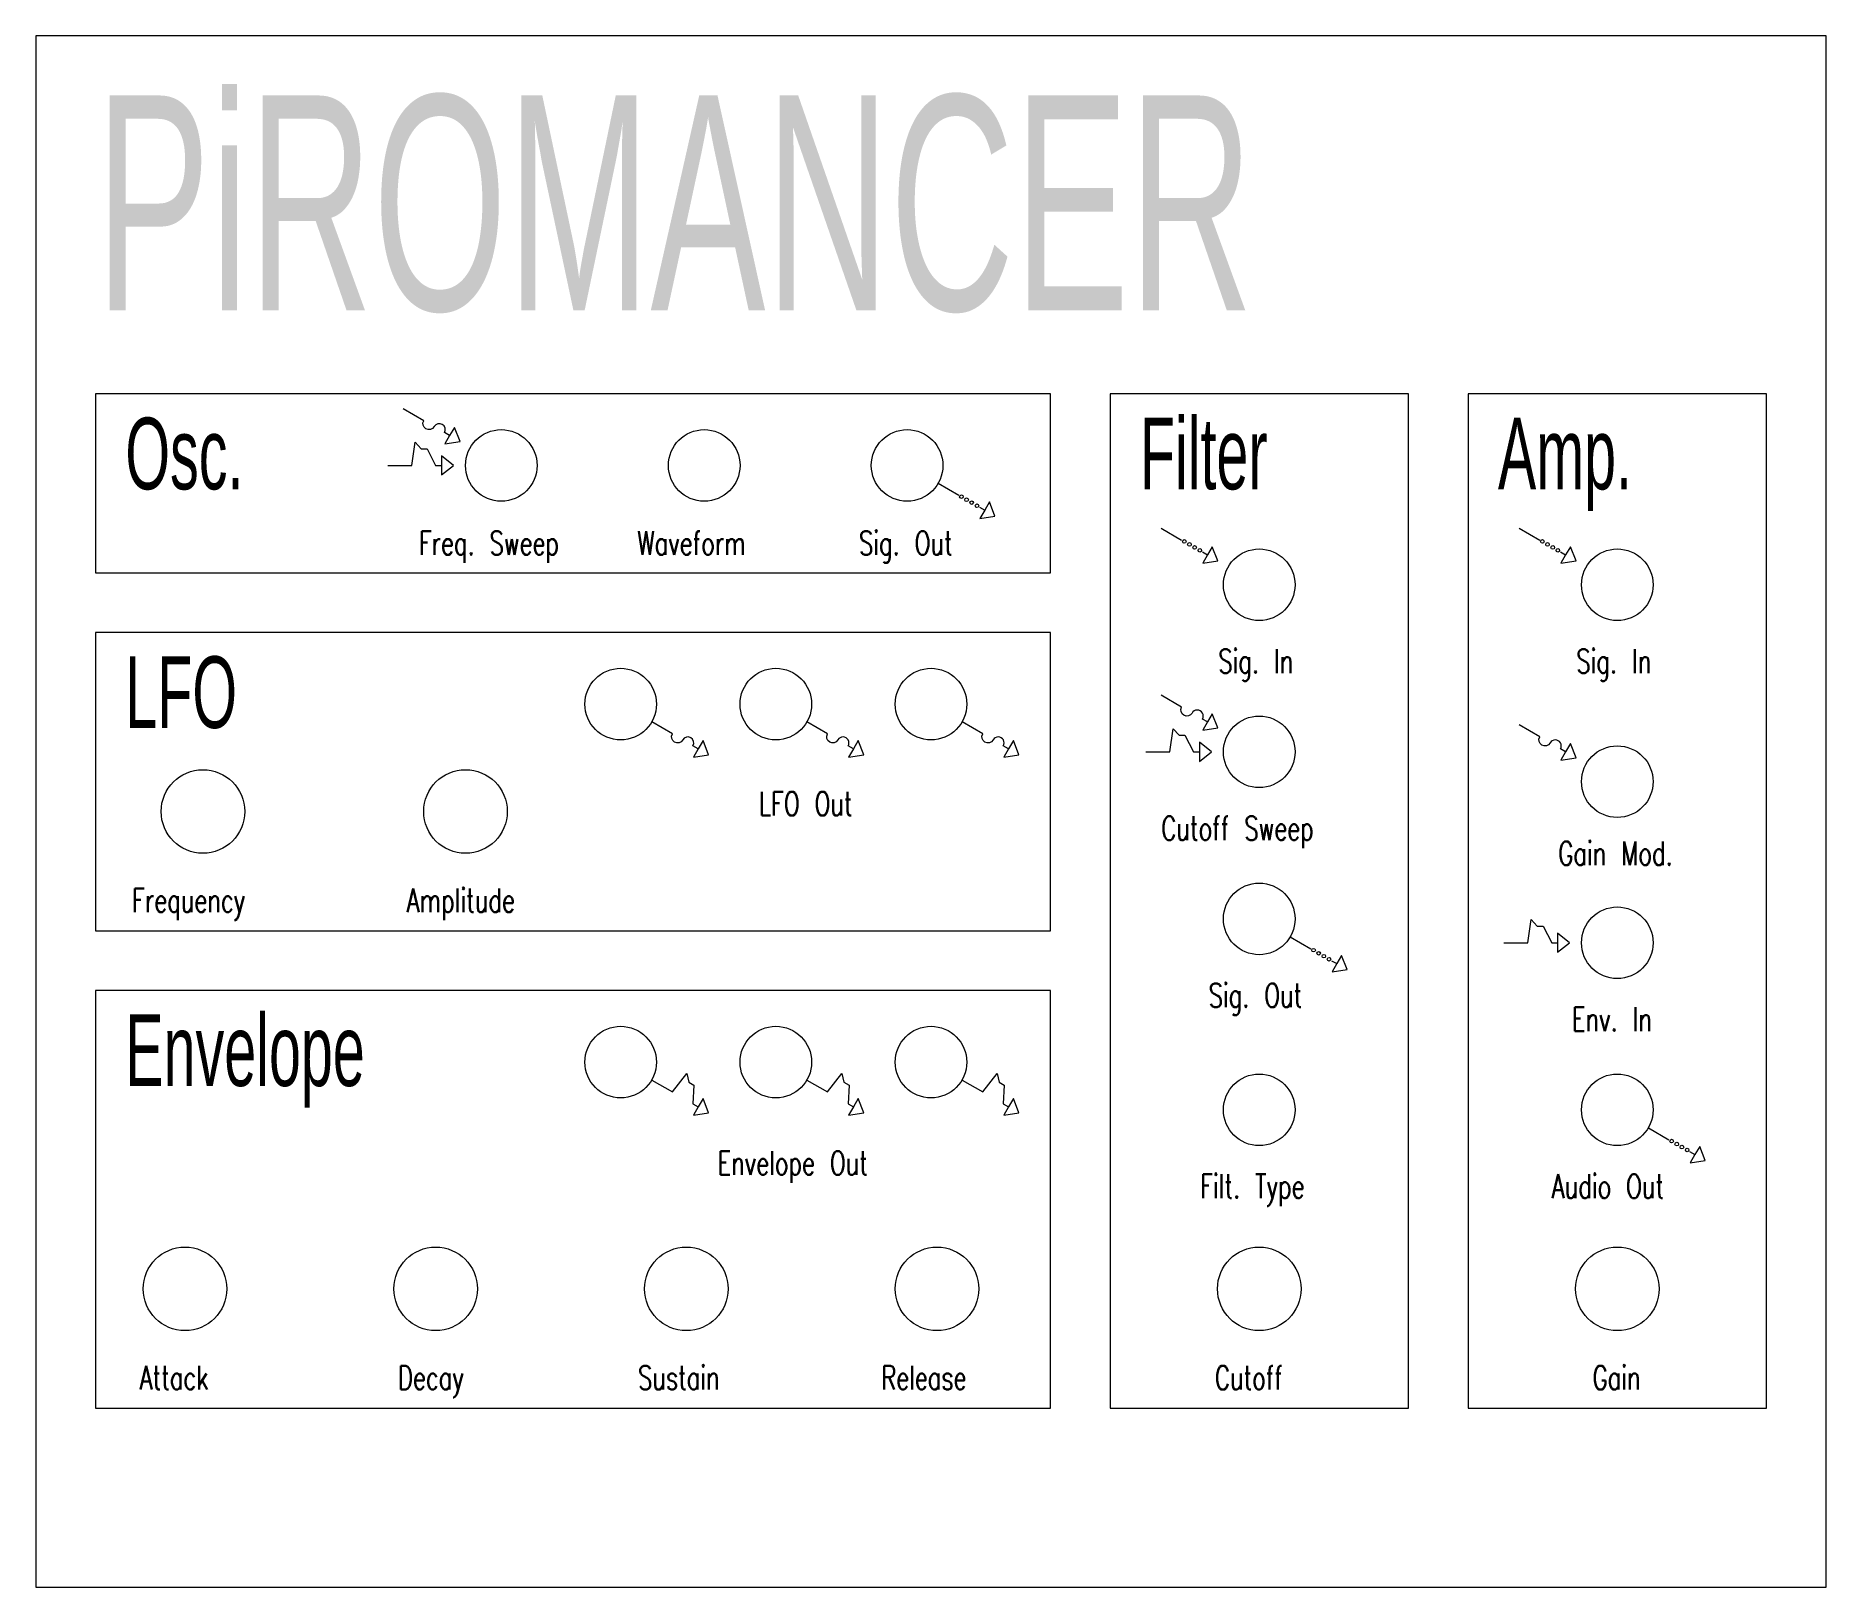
# Model space of a CAD drawing. Header units: millimetres. Extents: x 0 to 150, y 0 to 130.
import ezdxf

# ---------------------------------------------------------------- set-up
doc = ezdxf.new("R2010")
doc.units = ezdxf.units.MM
doc.layers.get('0').update_dxf_attribs({"lineweight": 0})
doc.layers.add('Engrave', color=7, linetype='Continuous', lineweight=0)
doc.styles.add('Part Label', font='txt.shx', dxfattribs={"width": 0.7})
doc.styles.add('Title', font='technic_.ttf', dxfattribs={"width": 0.7})

msp = doc.modelspace()

# ---------------------------------------------------------------- linework, layer by layer
msp.add_lwpolyline([(0, 0), (150, 0), (150, 130), (0, 130)], close=True)
for centre, radius in [((39, 94), 3), ((56, 94), 3), ((73, 94), 3), ((102.5, 84), 3), ((132.5, 84), 3), ((49, 74), 3), ((62, 74), 3), ((75, 74), 3), ((102.5, 70), 3), ((132.5, 67.5), 3), ((14, 65), 3.5), ((36, 65), 3.5), ((102.5, 56), 3), ((132.5, 54), 3), ((49, 44), 3), ((62, 44), 3), ((75, 44), 3), ((102.5, 40), 3), ((132.5, 40), 3), ((102.5, 25), 3.5), ((132.5, 25), 3.5), ((12.5, 25), 3.5), ((33.5, 25), 3.5), ((54.5, 25), 3.5), ((75.5, 25), 3.5)]:
    msp.add_circle(centre, radius)
at = {"layer": 'Engrave'}
for p, q in [((31.5, 94), (31.78, 95.94)), ((31.78, 95.94), (32.28, 95.39)), ((32.28, 95.39), (32.78, 95.39)), ((32.78, 95.39), (33.5, 94)), ((29.5, 94), (31.5, 94)), ((33.5, 94), (34, 94)), ((75.6, 92.5), (77.33, 91.5)), ((79.06, 90.5), (79.5, 90.25)), ((94.27, 88.75), (96, 87.75)), ((124.27, 88.75), (126, 87.75)), ((97.74, 86.75), (98.17, 86.5)), ((127.74, 86.75), (128.17, 86.5)), ((95, 70), (95.28, 71.94)), ((95.28, 71.94), (95.78, 71.39)), ((95.78, 71.39), (96.28, 71.39)), ((96.28, 71.39), (97, 70)), ((93, 70), (95, 70)), ((97, 70), (97.5, 70)), ((125, 54), (125.28, 55.94)), ((125.28, 55.94), (125.78, 55.39)), ((105.1, 54.5), (106.83, 53.5)), ((123, 54), (125, 54)), ((125.78, 55.39), (126.28, 55.39)), ((126.28, 55.39), (127, 54)), ((127, 54), (127.5, 54)), ((108.56, 52.5), (109, 52.25)), ((51.6, 42.5), (53.33, 41.5)), ((53.33, 41.5), (54.54, 43.04)), ((54.54, 43.04), (54.7, 42.31)), ((54.7, 42.31), (55.13, 42.06)), ((55.13, 42.06), (55.06, 40.5)), ((64.6, 42.5), (66.33, 41.5)), ((66.33, 41.5), (67.54, 43.04)), ((67.54, 43.04), (67.7, 42.31)), ((67.7, 42.31), (68.13, 42.06)), ((68.13, 42.06), (68.06, 40.5)), ((77.6, 42.5), (79.33, 41.5)), ((79.33, 41.5), (80.54, 43.04)), ((80.54, 43.04), (80.7, 42.31)), ((80.7, 42.31), (81.13, 42.06)), ((81.13, 42.06), (81.06, 40.5)), ((55.06, 40.5), (55.5, 40.25)), ((68.06, 40.5), (68.5, 40.25)), ((81.06, 40.5), (81.5, 40.25)), ((135.1, 38.5), (136.83, 37.5)), ((138.56, 36.5), (139, 36.25))]:
    msp.add_line(p, q, dxfattribs=at)
for points in [[(85, 85), (85, 100), (5, 100), (5, 85)], [(90, 100), (90, 15), (115, 15), (115, 100)], [(120, 100), (120, 15), (145, 15), (145, 100)], [(34.67, 96.5), (34.27, 95.81), (35.54, 96), (35.07, 97.19)], [(34, 94), (34, 93.2), (35, 94), (34, 94.8)], [(79.5, 90.25), (79.1, 89.56), (80.36, 89.75), (79.9, 90.94)], [(98.17, 86.5), (97.77, 85.81), (99.04, 86), (98.57, 87.19)], [(128.17, 86.5), (127.77, 85.81), (129.04, 86), (128.57, 87.19)], [(5, 80), (5, 55), (85, 55), (85, 80)], [(98.17, 72.5), (97.77, 71.81), (99.04, 72), (98.57, 73.19)], [(55.5, 70.25), (55.1, 69.56), (56.36, 69.75), (55.9, 70.94)], [(68.5, 70.25), (68.1, 69.56), (69.36, 69.75), (68.9, 70.94)], [(81.5, 70.25), (81.1, 69.56), (82.36, 69.75), (81.9, 70.94)], [(97.5, 70), (97.5, 69.2), (98.5, 70), (97.5, 70.8)], [(128.17, 70), (127.77, 69.31), (129.04, 69.5), (128.57, 70.69)], [(127.5, 54), (127.5, 53.2), (128.5, 54), (127.5, 54.8)], [(109, 52.25), (108.6, 51.56), (109.86, 51.75), (109.4, 52.94)], [(5, 50), (5, 15), (85, 15), (85, 50)], [(55.5, 40.25), (55.1, 39.56), (56.36, 39.75), (55.9, 40.94)], [(68.5, 40.25), (68.1, 39.56), (69.36, 39.75), (68.9, 40.94)], [(81.5, 40.25), (81.1, 39.56), (82.36, 39.75), (81.9, 40.94)], [(139, 36.25), (138.6, 35.56), (139.86, 35.75), (139.4, 36.94)]]:
    msp.add_lwpolyline(points, close=True, dxfattribs=at)
for points in [[(34.67, 96.5), (34.24, 96.75, 1), (33.37, 97.25, -1), (32.5, 97.75), (30.77, 98.75)], [(98.17, 72.5), (97.74, 72.75, 1), (96.87, 73.25, -1), (96, 73.75), (94.27, 74.75)], [(55.5, 70.25), (55.06, 70.5, 1), (54.2, 71, -1), (53.33, 71.5), (51.6, 72.5)], [(68.5, 70.25), (68.06, 70.5, 1), (67.2, 71, -1), (66.33, 71.5), (64.6, 72.5)], [(81.5, 70.25), (81.06, 70.5, 1), (80.2, 71, -1), (79.33, 71.5), (77.6, 72.5)], [(128.17, 70), (127.74, 70.25, 1), (126.87, 70.75, -1), (126, 71.25), (124.27, 72.25)]]:
    msp.add_lwpolyline(points, format="xyb", dxfattribs=at)
for centre in [(77.55, 91.38), (77.98, 91.12), (78.41, 90.88), (78.85, 90.62), (96.22, 87.63), (96.65, 87.38), (97.09, 87.13), (97.52, 86.88), (126.22, 87.63), (126.65, 87.38), (127.09, 87.13), (127.52, 86.88), (107.05, 53.38), (107.48, 53.12), (107.91, 52.88), (108.35, 52.62), (137.05, 37.38), (137.48, 37.13), (137.91, 36.88), (138.35, 36.63)]:
    msp.add_circle(centre, 0.15, dxfattribs=at)

# ---------------------------------------------------------------- texts
at = {"layer": 'Engrave', "width": 0.7}
for s, height, style, p in [('PiROMANCER', 18, 'Title', (5, 107)), ('Osc.', 6, 'Title', (7.5, 92)), ('Filter', 6, 'Title', (92.5, 92)), ('Amp.', 6, 'Title', (122.5, 92)), ('Freq. Sweep', 2, 'Part Label', (32.09, 86.5)), ('Waveform', 2, 'Part Label', (50.41, 86.5)), ('Sig. Out', 2, 'Part Label', (68.97, 86.5)), ('LFO', 6, 'Title', (7.5, 72)), ('Sig. In', 2, 'Part Label', (99.07, 76.6)), ('Sig. In', 2, 'Part Label', (129.07, 76.6)), ('LFO Out', 2, 'Part Label', (60.58, 64.66)), ('Cutoff Sweep', 2, 'Part Label', (94.3, 62.6)), ('Gain Mod.', 2, 'Part Label', (127.56, 60.5)), ('Frequency', 2, 'Part Label', (8.07, 56.56)), ('Amplitude', 2, 'Part Label', (31.08, 56.56)), ('Sig. Out', 2, 'Part Label', (98.26, 48.6)), ('Envelope', 6, 'Title', (7.5, 42)), ('Env. In', 2, 'Part Label', (128.7, 46.6)), ('Envelope Out', 2, 'Part Label', (57.12, 34.55)), ('Filt. Type', 2, 'Part Label', (97.55, 32.6)), ('Audio Out', 2, 'Part Label', (127.01, 32.6)), ('Attack', 2, 'Part Label', (8.71, 16.56)), ('Decay', 2, 'Part Label', (30.34, 16.56)), ('Sustain', 2, 'Part Label', (50.46, 16.56)), ('Release', 2, 'Part Label', (70.83, 16.56)), ('Cutoff', 2, 'Part Label', (98.79, 16.56)), ('Gain', 2, 'Part Label', (130.43, 16.56))]:
    msp.add_text(s, height=height, dxfattribs=dict(at, style=style)).set_placement(p)

doc.saveas('drawing.dxf')
